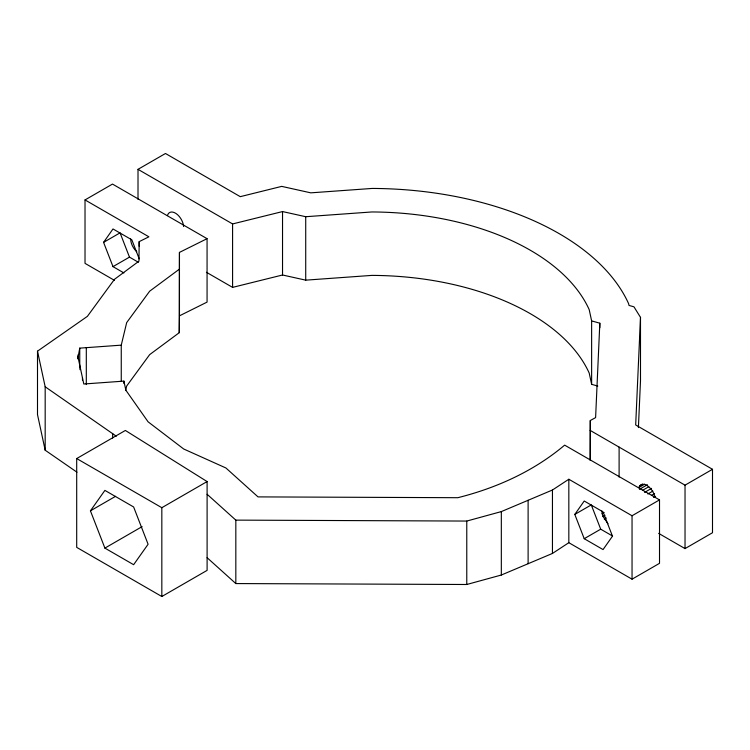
<?xml version="1.0" encoding="UTF-8"?>
<svg xmlns="http://www.w3.org/2000/svg" width="750" height="750" viewBox="0 0 750 750"><rect width="100%" height="100%" fill="white"/><g stroke="black" fill="none" stroke-linecap="round" stroke-linejoin="round"><path stroke-width="1.12" d="M114.431 280.341L85.022 263.372L85.022 199.931L148.894 236.812L139.181 241.641L138.947 261.178L114.506 279.3L87.384 316.359L37.5 351.169L37.5 414.609L45.178 450.216L76.988 472.209M179.25 332.691L179.456 252.403L207.066 238.678L207.066 302.109L179.456 315.834L179.25 332.691L149.653 354.637L126.675 386.044L125.588 390.553M590.166 460.387L590.288 420.516L595.603 417.619L599.822 323.194L591.628 320.897L589.2 309.637A226.219 130.603 0 0 0 371.869 211.959L305.719 216.713L282.534 211.566L232.584 223.941L138.009 169.341L138.009 199.331M138.009 169.341L165.478 153.488L240.262 196.659L281.709 186.384L310.781 192.844L372.15 188.438A266.972 154.134 0 0 1 628.631 303.712L629.006 305.438L633.956 306.816L640.5 317.362L635.681 424.959L712.5 469.303L712.5 532.734L685.031 548.597L658.659 533.372M638.4 427.575L640.5 380.794L640.5 317.362M77.812 358.528L79.753 348.131L121.256 345.15L126.675 322.613L149.653 291.206L179.25 269.25M654.581 496.838C654.131 490.237 643.341 478.472 638.663 487.65L644.709 484.163M123.9 272.934L112.997 266.634L103.575 242.362L112.997 228.956L131.831 239.831L139.209 258.834M574.8 514.416L584.222 501.019L603.056 511.894L612.478 536.175L603.056 549.572L584.222 538.697L574.8 514.416L591.281 504.9L600.703 529.181L612.6 536.053M90.431 510.834L104.897 490.388L133.631 506.972L148.097 544.256L133.631 564.703L104.897 548.109L90.431 510.834L115.584 496.312M207.103 494.259L235.828 520.125L466.772 521.062L501.328 511.594L552.45 490.012L568.828 479.25L632.044 515.756L659.513 499.894L659.513 563.325L632.044 579.188L568.828 542.691L568.828 479.25M207.103 557.691L235.828 583.566L466.772 584.494L501.328 575.025L552.45 553.444L568.828 542.691M85.022 199.931L112.491 184.078L207.066 238.678M103.575 242.362L120.056 232.847L129.478 257.128L138.403 262.275M112.997 266.634L129.478 257.128M76.697 458.559L125.372 430.453L207.103 481.566L207.103 570.375L161.831 596.512L76.697 547.369L76.697 458.559L161.831 507.703L207.103 481.566M104.897 548.109L142.125 526.613M639.487 485.831L642.506 484.088M639.394 489.366L647.447 484.716M607.987 523.744L602.981 516.422L602.156 513.647L604.153 512.494M642.694 490.247L648.741 486.759M602.981 516.422L604.978 515.269M644.522 492.431L651.572 488.362M604.294 519.141L606.291 517.997M647.85 493.997L652.884 491.091M651.572 495.338L654.591 493.594M653.559 497.428L655.575 496.266M584.222 538.697L600.703 529.181M590.166 430.406L685.031 485.166L712.5 469.303M206.419 272.278L232.584 287.381L282.534 274.997L305.719 280.153L371.869 275.391A226.219 130.603 0 0 1 589.2 373.078L591.628 384.328L597.778 386.053M659.513 499.894L564.647 445.134C533.972 471.066 496.594 488.006 457.8 497.7L258.019 496.894L225.919 467.981L183.694 448.997L148.078 421.809L125.859 390.216L123.891 381.122L83.803 384L77.812 356.222M37.5 351.169L45.178 386.784L116.278 436.2M601.884 511.022L602.156 513.647M685.031 485.166L685.031 548.597M632.044 515.756L632.044 579.188M619.106 447.103L619.106 477.094M599.822 323.194L599.822 327.806M591.628 320.897L591.628 384.328M590.288 420.516L590.288 459.731M552.45 490.012L552.45 553.444M528.113 500.287L528.113 563.719M501.328 511.594L501.328 575.025M466.772 521.062L466.772 584.494M305.719 216.713L305.719 280.153M282.534 211.566L282.534 274.997M235.828 520.125L235.828 583.566M232.584 223.941L232.584 287.381M179.456 252.403L179.456 315.834M161.831 507.703L161.831 596.512M139.181 241.641L139.181 246.253M123.891 381.122L123.891 383.428M121.256 345.15L121.256 380.906M112.641 433.425L112.641 438.038M86.306 347.662L86.306 384.572M82.462 377.775L82.462 380.081M79.959 366.197L79.959 369.656M79.753 348.131L79.753 366.591M78.206 354.572L78.206 359.184M45.178 386.784L45.178 450.216M167.438 215.588A11.653 6.731 60 0 1 176.119 213.581A11.653 6.731 60 0 1 183.609 226.556M136.762 251.681A11.653 6.731 60 0 1 130.659 238.969"/></g></svg>
